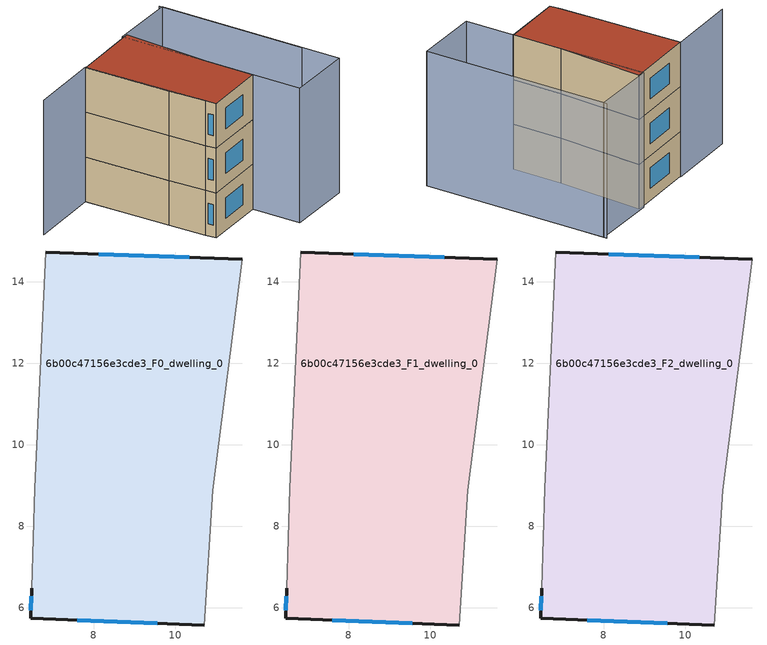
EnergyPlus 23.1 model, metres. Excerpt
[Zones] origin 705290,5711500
6b00c47156e3cde3_F0_dwelling_0
 floor ground (EU_floor_Construction): 11.65,14.54 10.93,8.89 10.71,5.58 6.45,5.75 6.48,6.48 6.56,8.93 6.83,14.72 z0
 wall outside (EU_wall_Construction): 6.48,6.48 6.45,5.75 10.71,5.58 / 11.65,14.54 6.83,14.72 z0:3
 wall adiabatic (EU_wall_Construction): 6.83,14.72 6.56,8.93 6.48,6.48 / 10.71,5.58 10.93,8.89 11.65,14.54 z0:3
 window (EU_Window_Construction): 6.47,6.28 6.46,5.94 / 10.35,14.59 8.13,14.67 / 7.6,5.7 9.56,5.63 z0.81:2.19
6b00c47156e3cde3_F1_dwelling_0
 floor to 6b00c47156e3cde3_F0_dwelling_0 (EU_floor_Construction): 11.65,14.54 10.93,8.89 10.71,5.58 6.45,5.75 6.48,6.48 6.55,8.93 6.83,14.72 z3
 wall outside (EU_wall_Construction): 6.48,6.48 6.45,5.75 10.71,5.58 / 11.65,14.54 6.83,14.72 z3:6
 wall adiabatic (EU_wall_Construction): 6.83,14.72 6.56,8.93 6.48,6.48 / 10.71,5.58 10.93,8.89 11.65,14.54 z3:6
 window (EU_Window_Construction): 6.47,6.28 6.46,5.94 / 10.35,14.59 8.13,14.67 / 7.6,5.7 9.56,5.63 z3.81:5.19
6b00c47156e3cde3_F2_dwelling_0
 floor to 6b00c47156e3cde3_F1_dwelling_0 (EU_floor_Construction): 11.65,14.54 10.93,8.89 10.71,5.58 6.45,5.75 6.48,6.48 6.55,8.93 6.83,14.72 z6
 wall outside (EU_wall_Construction): 6.48,6.48 6.45,5.75 10.71,5.58 / 11.65,14.54 6.83,14.72 z6:9
 wall adiabatic (EU_wall_Construction): 6.83,14.72 6.56,8.93 6.48,6.48 / 10.71,5.58 10.93,8.89 11.65,14.54 z6:9
 window (EU_Window_Construction): 6.47,6.28 6.46,5.94 / 10.35,14.59 8.13,14.67 / 7.6,5.7 9.56,5.63 z6.81:8.19
 roof outside (EU_roof_Construction): 10.71,5.58 10.93,8.89 11.65,14.54 6.83,14.72 6.56,8.93 6.48,6.48 6.45,5.75 z9
shading: 15.13,4.64 15.76,14.57 / 2,14.95 6.83,14.75 / 6.83,14.75 6.48,6.44 / 15.75,14.38 14.98,2.04 / 14.98,2.04 10.52,2.31 / 10.52,2.31 11.29,14.66 / 11.29,14.66 15.75,14.38 z0:9
[Building]
EU S2 Campaign: North Axis=0; Terrain=City; Solar Distribution=FullExterior
[Site:Location]
London: Latitude=51.5; Longitude=-0.5; Time Zone=0; Elevation=25
[SizingPeriod:WeatherFileDays]
AnnualSizingPeriod: Begin Month=1; Begin Day of Month=1; End Month=12; End Day of Month=31; Day of Week for Start Day=Monday; Use Weather File Daylight Saving Period=No; Use Weather File Rain and Snow Indicators=No
[MATERIAL]
EU_InternalMass_Material: Roughness=MediumRough; Thickness=0.1; Conductivity=1; Density=1800; Specific Heat=900; Thermal Absorptance=0.9; Solar Absorptance=0.7; Visible Absorptance=0.7
[MATERIAL:NOMASS] Roughness=MediumRough; Thermal Absorptance=0.9; Solar Absorptance=0.7; Visible Absorptance=0.7
Name | Thermal Resistance
EU_wall_NoMass | 0.555556
EU_roof_NoMass | 0.510204
EU_floor_NoMass | 1.68919
[WINDOWMATERIAL:SIMPLEGLAZINGSYSTEM]
EU_Window_SimpleGlazing: UFactor=3.96; Solar Heat Gain Coefficient=0.85; Visible Transmittance=0.85
[CONSTRUCTION]
EU_wall_Construction: EU_wall_NoMass
EU_roof_Construction: EU_roof_NoMass
EU_floor_Construction: EU_floor_NoMass
EU_Window_Construction: EU_Window_SimpleGlazing
EU_InternalMass_Construction: EU_InternalMass_Material
[ZONE] Type=1; Multiplier=1; Ceiling Height=autocalculate; Floor Area=autocalculate; Part of Total Floor Area=Yes
Name | Volume
6b00c47156e3cde3_F0_dwelling_0 | 121.116
6b00c47156e3cde3_F1_dwelling_0; 6b00c47156e3cde3_F2_dwelling_0 | 121.115
[INTERNALMASS] Construction=EU_InternalMass_Construction; Surface Area=40.3718
Name | Zone or ZoneList
6b00c47156e3cde3_F0_dwelling_0_EU_InternalMass | 6b00c47156e3cde3_F0_dwelling_0
6b00c47156e3cde3_F1_dwelling_0_EU_InternalMass | 6b00c47156e3cde3_F1_dwelling_0
6b00c47156e3cde3_F2_dwelling_0_EU_InternalMass | 6b00c47156e3cde3_F2_dwelling_0
[OTHEREQUIPMENT] Fuel Type=Electricity; Design Level Calculation Method=Watts/Area; Power per Zone Floor Area=1; Fraction Latent=0; Fraction Radiant=0; Fraction Lost=0; Carbon Dioxide Generation Rate=0; EndUse Subcategory=EU_Step8_InternalGains
Name | Zone or ZoneList or Space or SpaceList | Schedule
EU_Step8_InternalGain_6b00c47156e3cde3_F0_dwelling_0_f000 | 6b00c47156e3cde3_F0_dwelling_0 | EU_Step8_GainSchedule_6b00c47156e3cde3_F0_dwelling_0_f000
EU_Step8_InternalGain_6b00c47156e3cde3_F1_dwelling_0_f000 | 6b00c47156e3cde3_F1_dwelling_0 | EU_Step8_GainSchedule_6b00c47156e3cde3_F1_dwelling_0_f000
EU_Step8_InternalGain_6b00c47156e3cde3_F2_dwelling_0_f000 | 6b00c47156e3cde3_F2_dwelling_0 | EU_Step8_GainSchedule_6b00c47156e3cde3_F2_dwelling_0_f000
[ZONEVENTILATION:DESIGNFLOWRATE] Schedule=EU_AlwaysOn; Design Flow Rate Calculation Method=AirChanges/Hour; Air Changes per Hour=0.48; Ventilation Type=Natural; Fan Pressure Rise=0; Fan Total Efficiency=1; Constant Term Coefficient=1; Temperature Term Coefficient=0; Velocity Term Coefficient=0; Velocity Squared Term Coefficient=0; Minimum Indoor Temperature=-100; Maximum Indoor Temperature=100; Delta Temperature=-100; Minimum Outdoor Temperature=-100; Maximum Outdoor Temperature=100; Maximum Wind Speed=40
Name | Zone or ZoneList or Space or SpaceList
EU_ConstantAir_6b00c47156e3cde3_F0_dwelling_0 | 6b00c47156e3cde3_F0_dwelling_0
EU_ConstantAir_6b00c47156e3cde3_F1_dwelling_0 | 6b00c47156e3cde3_F1_dwelling_0
EU_ConstantAir_6b00c47156e3cde3_F2_dwelling_0 | 6b00c47156e3cde3_F2_dwelling_0
[HVACTEMPLATE:THERMOSTAT] Constant Heating Setpoint=20; Constant Cooling Setpoint=50
EU_HeatOnly_6b00c47156e3cde3_F0_dwelling_0; EU_HeatOnly_6b00c47156e3cde3_F1_dwelling_0; EU_HeatOnly_6b00c47156e3cde3_F2_dwelling_0
[HVACTEMPLATE:ZONE:IDEALLOADSAIRSYSTEM] System Availability Schedule=EU_AlwaysOn; Maximum Heating Supply Air Temperature=50; Minimum Cooling Supply Air Temperature=13; Maximum Heating Supply Air Humidity Ratio=0.0156; Minimum Cooling Supply Air Humidity Ratio=0.0077; Heating Limit=NoLimit; Cooling Limit=NoLimit; Heating Availability Schedule=EU_AlwaysOn; Cooling Availability Schedule=EU_CoolingOff; Dehumidification Control Type=ConstantSensibleHeatRatio; Cooling Sensible Heat Ratio=0.7; Dehumidification Setpoint=60; Humidification Control Type=None; Humidification Setpoint=30; Outdoor Air Method=None; Outdoor Air Flow Rate per Person=0.00944; Outdoor Air Flow Rate per Zone Floor Area=0; Outdoor Air Flow Rate per Zone=0; Demand Controlled Ventilation Type=None; Outdoor Air Economizer Type=NoEconomizer; Heat Recovery Type=None; Sensible Heat Recovery Effectiveness=0.7; Latent Heat Recovery Effectiveness=0.65
Name | Template Thermostat
6b00c47156e3cde3_F0_dwelling_0 | EU_HeatOnly_6b00c47156e3cde3_F0_dwelling_0
6b00c47156e3cde3_F1_dwelling_0 | EU_HeatOnly_6b00c47156e3cde3_F1_dwelling_0
6b00c47156e3cde3_F2_dwelling_0 | EU_HeatOnly_6b00c47156e3cde3_F2_dwelling_0
[SIZING:ZONE] Zone Cooling Design Supply Air Temperature Input Method=SupplyAirTemperature; Zone Cooling Design Supply Air Temperature=13; Zone Heating Design Supply Air Temperature Input Method=SupplyAirTemperature; Zone Heating Design Supply Air Temperature=50; Zone Cooling Design Supply Air Humidity Ratio=0.008; Zone Heating Design Supply Air Humidity Ratio=0.008; Cooling Design Air Flow Method=DesignDay; Cooling Design Air Flow Rate=0; Cooling Minimum Air Flow per Zone Floor Area=0.000762; Cooling Minimum Air Flow=0; Cooling Minimum Air Flow Fraction=0.2; Heating Design Air Flow Method=DesignDay; Heating Design Air Flow Rate=0; Heating Maximum Air Flow per Zone Floor Area=0.002032; Heating Maximum Air Flow=0.141576; Heating Maximum Air Flow Fraction=0.3; Account for Dedicated Outdoor Air System=No; Dedicated Outdoor Air System Control Strategy=NeutralSupplyAir; Dedicated Outdoor Air Low Setpoint Temperature for Design=autosize; Dedicated Outdoor Air High Setpoint Temperature for Design=autosize; Zone Load Sizing Method=Sensible Load Only No Latent Load; Zone Latent Cooling Design Supply Air Humidity Ratio Input Method=HumidityRatioDifference; Zone Cooling Design Supply Air Humidity Ratio Difference=0.005; Zone Latent Heating Design Supply Air Humidity Ratio Input Method=HumidityRatioDifference; Zone Humidification Design Supply Air Humidity Ratio Difference=0.005
6b00c47156e3cde3_F0_dwelling_0; 6b00c47156e3cde3_F1_dwelling_0; 6b00c47156e3cde3_F2_dwelling_0
[SCHEDULE:CONSTANT]
Name | Hourly Value
EU_AlwaysOn | 1
EU_CoolingOff | 0
[SCHEDULE:FILE] Column Number=1; Rows to Skip at Top=0; Number of Hours of Data=8760; Column Separator=Comma; Interpolate to Timestep=No; Minutes per Item=60; Adjust Schedule for Daylight Savings=Yes
Name | File
EU_Step8_GainSchedule_6b00c47156e3cde3_F0_dwelling_0_f000 | ../../schedules/6b00c47156e3cde3/6b00c47156e3cde3_F0_dwelling_0_f000_gain.csv
EU_Step8_GainSchedule_6b00c47156e3cde3_F1_dwelling_0_f000 | ../../schedules/6b00c47156e3cde3/6b00c47156e3cde3_F1_dwelling_0_f000_gain.csv
EU_Step8_GainSchedule_6b00c47156e3cde3_F2_dwelling_0_f000 | ../../schedules/6b00c47156e3cde3/6b00c47156e3cde3_F2_dwelling_0_f000_gain.csv
